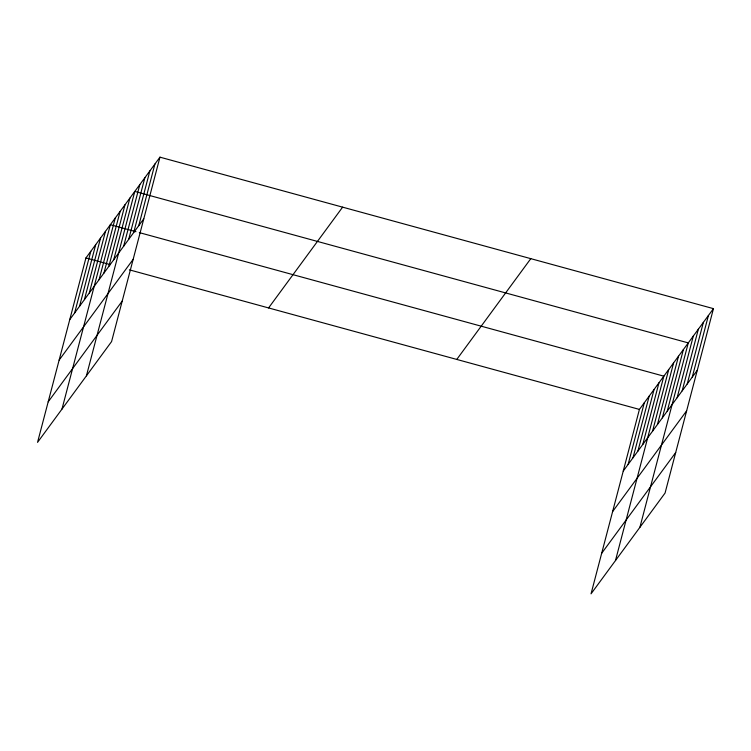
<?xml version="1.0" encoding="UTF-8"?>
<svg xmlns="http://www.w3.org/2000/svg" width="751" height="751" viewBox="0 0 751 751"><rect width="100%" height="100%" fill="white"/><g stroke="black" fill="none" stroke-linecap="round" stroke-linejoin="round"><path stroke-width="1.13" d="M159.963 157.166L85.933 257.95L37.55 442.358L111.58 341.583L159.963 157.166L713.45 308.642L665.067 493.05L591.037 593.834L639.42 409.417L713.45 308.642M74.64 312.942L90.815 251.294M79.531 306.295L95.706 244.648M84.412 299.64L100.587 237.992M89.303 292.993L105.478 231.346M61.976 409.098L110.359 224.69L135.978 231.702M99.076 279.691L115.241 218.043M103.957 273.035L120.132 211.388M108.848 266.389L125.013 204.741M113.73 259.733L129.904 198.086M86.412 375.847L134.786 191.439L688.282 342.907L639.899 527.315M123.652 246.225L139.827 184.586M128.684 239.372L144.859 177.734M133.716 232.519L149.89 170.871M138.757 225.666L154.922 164.018M628.127 464.418L644.302 402.771M633.018 457.763L649.193 396.115M637.899 451.116L654.074 389.469M642.79 444.461L658.965 382.813M615.473 560.575L663.846 376.167L139.32 232.613M652.563 431.158L668.737 369.511M657.444 424.503L673.619 362.864M662.335 417.856L678.51 356.209M667.217 411.201L683.391 349.553M677.139 397.701L693.314 336.054M682.171 390.849L698.346 329.201M687.212 383.996L703.377 322.348M692.244 377.143L708.418 315.495M69.759 319.597L143.788 218.813M59.132 360.105L133.162 259.33M48.177 401.851L122.206 301.067M268.576 307.938L342.616 207.154M456.768 359.438L530.797 258.654M623.246 471.065L697.275 370.29M612.619 511.581L686.649 410.797M601.664 553.318L675.703 452.543M85.933 257.95L110.435 264.652M129.36 269.834L639.42 409.417"/></g></svg>
